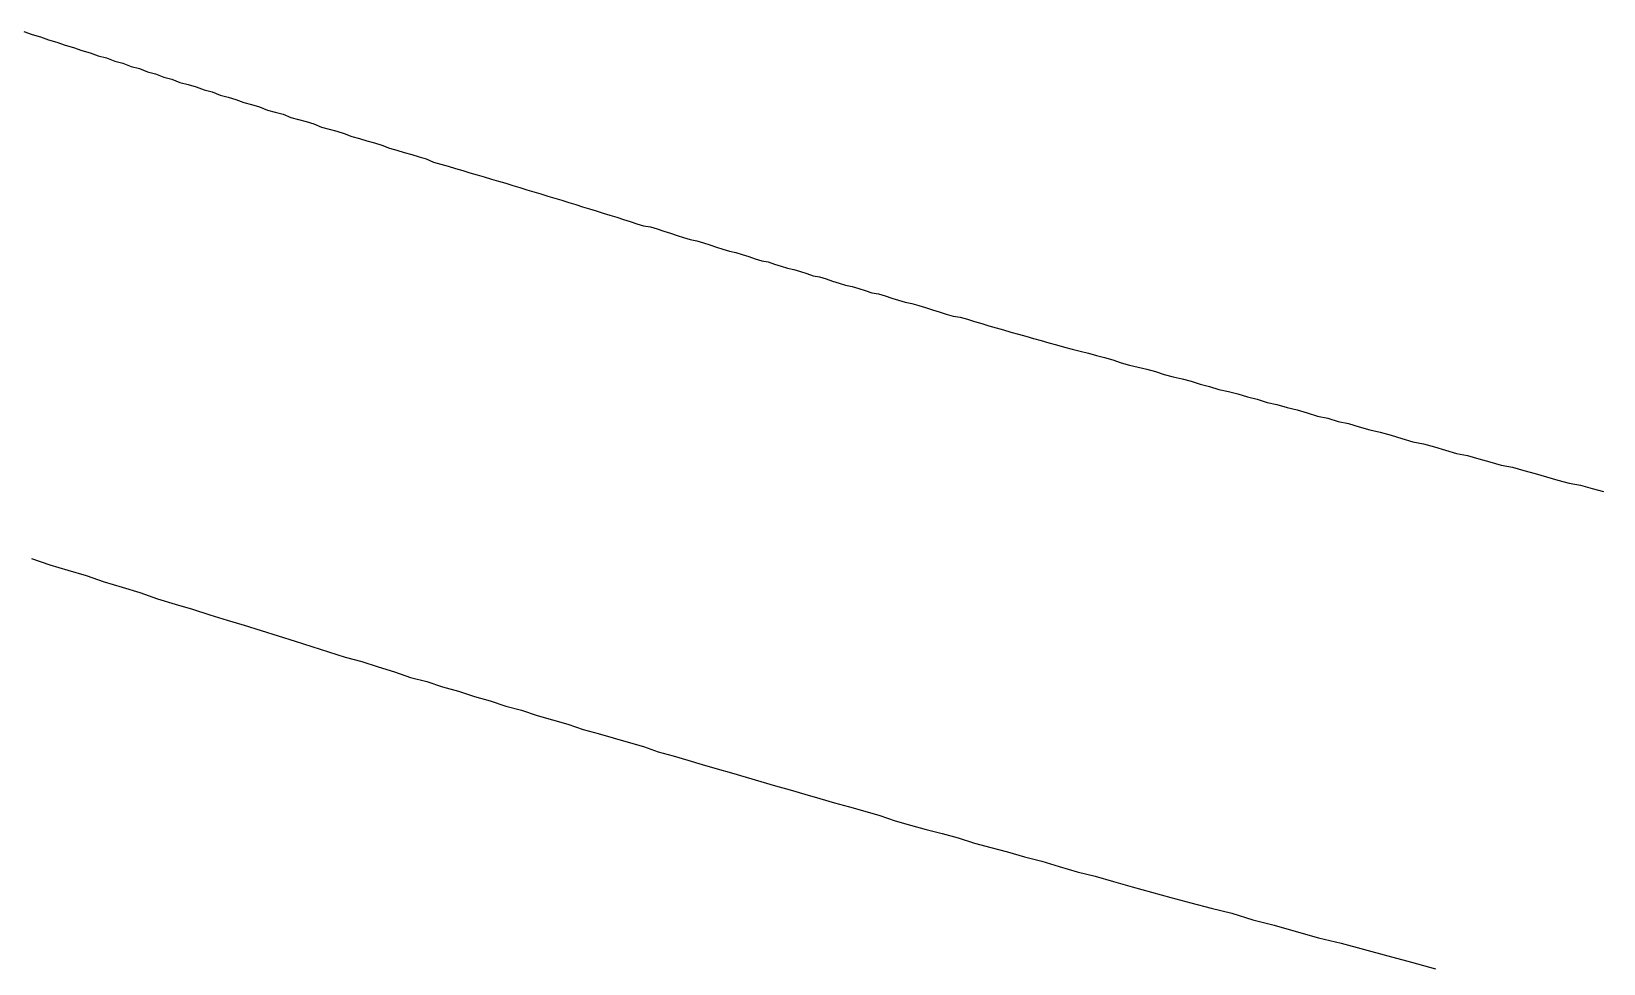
# Model space of a CAD drawing. Header units: millimetres. Extents: x 41 to 1041, y 1148 to 1248.
# Drawn here: x 284.97 to 299.95, y 1194.3 to 1203.18 of the extents above; entities that cross this region are included whole.
import ezdxf

# ---------------------------------------------------------------- set-up
doc = ezdxf.new("R2010")
doc.units = ezdxf.units.MM

msp = doc.modelspace()

# ---------------------------------------------------------------- linework, layer by layer
at = {"color": 3}
for points in [[(284.898, 1203.175, 0), (284.978, 1203.145, 0), (285.057, 1203.125, 0), (285.136, 1203.095, 0), (285.214, 1203.074, 0), (285.293, 1203.044, 0), (285.372, 1203.024, 0), (285.451, 1202.993, 0), (285.53, 1202.973, 0), (285.609, 1202.943, 0), (285.687, 1202.923, 0), (285.766, 1202.892, 0), (285.844, 1202.872, 0), (285.922, 1202.842, 0), (286, 1202.821, 0), (286.077, 1202.791, 0), (286.155, 1202.771, 0), (286.232, 1202.741, 0), (286.31, 1202.72, 0), (286.387, 1202.69, 0), (286.464, 1202.67, 0), (286.54, 1202.649, 0), (286.617, 1202.619, 0), (286.693, 1202.599, 0), (286.769, 1202.569, 0), (286.845, 1202.548, 0), (286.92, 1202.528, 0), (286.995, 1202.498, 0), (287.07, 1202.478, 0), (287.145, 1202.457, 0), (287.22, 1202.427, 0), (287.294, 1202.407, 0), (287.369, 1202.386, 0), (287.443, 1202.356, 0), (287.516, 1202.336, 0), (287.59, 1202.316, 0), (287.663, 1202.295, 0), (287.736, 1202.265, 0), (287.808, 1202.245, 0), (287.881, 1202.225, 0), (287.953, 1202.204, 0), (288.025, 1202.174, 0), (288.097, 1202.154, 0), (288.169, 1202.134, 0), (288.24, 1202.113, 0), (288.312, 1202.093, 0), (288.383, 1202.063, 0), (288.454, 1202.043, 0), (288.524, 1202.022, 0), (288.595, 1202.002, 0), (288.665, 1201.982, 0), (288.734, 1201.961, 0), (288.804, 1201.931, 0), (288.874, 1201.911, 0), (288.943, 1201.891, 0), (289.012, 1201.87, 0), (289.081, 1201.85, 0), (289.15, 1201.83, 0), (289.219, 1201.81, 0), (289.287, 1201.789, 0), (289.355, 1201.769, 0), (289.423, 1201.749, 0), (289.491, 1201.729, 0), (289.559, 1201.709, 0), (289.625, 1201.688, 0), (289.692, 1201.668, 0), (289.759, 1201.648, 0), (289.826, 1201.628, 0), (289.893, 1201.607, 0), (289.959, 1201.587, 0), (290.026, 1201.567, 0), (290.092, 1201.547, 0), (290.158, 1201.526, 0), (290.223, 1201.506, 0), (290.289, 1201.486, 0), (290.354, 1201.466, 0), (290.419, 1201.445, 0), (290.484, 1201.425, 0), (290.548, 1201.405, 0), (290.613, 1201.385, 0), (290.677, 1201.364, 0), (290.741, 1201.344, 0), (290.805, 1201.324, 0), (290.869, 1201.314, 0), (290.933, 1201.294, 0), (290.997, 1201.273, 0), (291.06, 1201.253, 0), (291.123, 1201.233, 0), (291.186, 1201.213, 0), (291.249, 1201.192, 0), (291.312, 1201.182, 0), (291.374, 1201.162, 0), (291.436, 1201.142, 0), (291.498, 1201.121, 0), (291.56, 1201.101, 0), (291.622, 1201.081, 0), (291.684, 1201.071, 0), (291.745, 1201.051, 0), (291.807, 1201.03, 0), (291.869, 1201.01, 0), (291.93, 1200.99, 0), (291.991, 1200.98, 0), (292.053, 1200.959, 0), (292.114, 1200.939, 0), (292.175, 1200.919, 0), (292.237, 1200.909, 0), (292.298, 1200.889, 0), (292.359, 1200.868, 0), (292.42, 1200.848, 0), (292.482, 1200.838, 0), (292.544, 1200.818, 0), (292.605, 1200.797, 0), (292.667, 1200.777, 0), (292.729, 1200.757, 0), (292.792, 1200.747, 0), (292.854, 1200.727, 0), (292.917, 1200.706, 0), (292.98, 1200.686, 0), (293.043, 1200.676, 0), (293.106, 1200.656, 0), (293.169, 1200.635, 0), (293.233, 1200.615, 0), (293.297, 1200.595, 0), (293.361, 1200.585, 0), (293.426, 1200.564, 0), (293.491, 1200.544, 0), (293.556, 1200.524, 0), (293.622, 1200.504, 0), (293.688, 1200.483, 0), (293.755, 1200.463, 0), (293.822, 1200.453, 0), (293.89, 1200.433, 0), (293.958, 1200.413, 0), (294.026, 1200.392, 0), (294.095, 1200.372, 0), (294.164, 1200.352, 0), (294.234, 1200.332, 0), (294.304, 1200.311, 0), (294.375, 1200.291, 0), (294.447, 1200.271, 0), (294.519, 1200.25, 0), (294.591, 1200.23, 0), (294.665, 1200.21, 0), (294.739, 1200.19, 0), (294.814, 1200.169, 0), (294.889, 1200.149, 0), (294.965, 1200.129, 0), (295.042, 1200.109, 0), (295.119, 1200.088, 0), (295.197, 1200.068, 0), (295.276, 1200.048, 0), (295.355, 1200.017, 0), (295.435, 1199.997, 0), (295.517, 1199.977, 0), (295.599, 1199.957, 0), (295.682, 1199.936, 0), (295.765, 1199.906, 0), (295.85, 1199.886, 0), (295.935, 1199.865, 0), (296.022, 1199.845, 0), (296.109, 1199.815, 0), (296.197, 1199.794, 0), (296.286, 1199.764, 0), (296.376, 1199.744, 0), (296.467, 1199.723, 0), (296.558, 1199.693, 0), (296.651, 1199.673, 0), (296.745, 1199.642, 0), (296.839, 1199.622, 0), (296.935, 1199.592, 0), (297.031, 1199.571, 0), (297.128, 1199.541, 0), (297.225, 1199.511, 0), (297.323, 1199.49, 0), (297.421, 1199.46, 0), (297.521, 1199.44, 0), (297.622, 1199.409, 0), (297.723, 1199.379, 0), (297.824, 1199.358, 0), (297.926, 1199.328, 0), (298.029, 1199.298, 0), (298.133, 1199.267, 0), (298.236, 1199.247, 0), (298.341, 1199.217, 0), (298.445, 1199.186, 0), (298.55, 1199.156, 0), (298.656, 1199.135, 0), (298.762, 1199.105, 0), (298.869, 1199.075, 0), (298.976, 1199.044, 0), (299.083, 1199.024, 0), (299.191, 1198.993, 0), (299.299, 1198.963, 0), (299.407, 1198.933, 0), (299.514, 1198.902, 0), (299.623, 1198.872, 0), (299.732, 1198.852, 0), (299.842, 1198.821, 0), (299.951, 1198.791, 0)], [(284.972, 1198.155, 0), (285.146, 1198.095, 0), (285.32, 1198.044, 0), (285.492, 1197.993, 0), (285.664, 1197.933, 0), (285.835, 1197.882, 0), (286.004, 1197.831, 0), (286.172, 1197.771, 0), (286.34, 1197.72, 0), (286.507, 1197.67, 0), (286.672, 1197.619, 0), (286.836, 1197.568, 0), (287, 1197.518, 0), (287.162, 1197.467, 0), (287.324, 1197.417, 0), (287.485, 1197.366, 0), (287.645, 1197.315, 0), (287.803, 1197.265, 0), (287.961, 1197.214, 0), (288.119, 1197.174, 0), (288.275, 1197.123, 0), (288.43, 1197.073, 0), (288.584, 1197.022, 0), (288.738, 1196.981, 0), (288.89, 1196.931, 0), (289.042, 1196.89, 0), (289.194, 1196.84, 0), (289.344, 1196.799, 0), (289.493, 1196.749, 0), (289.641, 1196.708, 0), (289.789, 1196.658, 0), (289.936, 1196.617, 0), (290.082, 1196.577, 0), (290.228, 1196.526, 0), (290.373, 1196.486, 0), (290.516, 1196.445, 0), (290.659, 1196.404, 0), (290.802, 1196.364, 0), (290.944, 1196.313, 0), (291.085, 1196.273, 0), (291.225, 1196.232, 0), (291.364, 1196.192, 0), (291.504, 1196.151, 0), (291.643, 1196.111, 0), (291.783, 1196.07, 0), (291.922, 1196.03, 0), (292.062, 1195.989, 0), (292.202, 1195.949, 0), (292.341, 1195.908, 0), (292.483, 1195.868, 0), (292.624, 1195.827, 0), (292.767, 1195.787, 0), (292.911, 1195.746, 0), (293.056, 1195.706, 0), (293.202, 1195.655, 0), (293.349, 1195.615, 0), (293.498, 1195.574, 0), (293.649, 1195.534, 0), (293.802, 1195.493, 0), (293.957, 1195.442, 0), (294.114, 1195.402, 0), (294.272, 1195.361, 0), (294.434, 1195.311, 0), (294.598, 1195.27, 0), (294.765, 1195.22, 0), (294.935, 1195.169, 0), (295.107, 1195.128, 0), (295.282, 1195.078, 0), (295.461, 1195.027, 0), (295.643, 1194.976, 0), (295.829, 1194.926, 0), (296.018, 1194.875, 0), (296.212, 1194.824, 0), (296.408, 1194.774, 0), (296.609, 1194.713, 0), (296.814, 1194.662, 0), (297.023, 1194.601, 0), (297.236, 1194.541, 0), (297.452, 1194.49, 0), (297.672, 1194.429, 0), (297.895, 1194.368, 0), (298.122, 1194.307, 0), (298.35, 1194.246, 0)]]:
    msp.add_polyline3d(points, dxfattribs=at)

doc.saveas('drawing.dxf')
